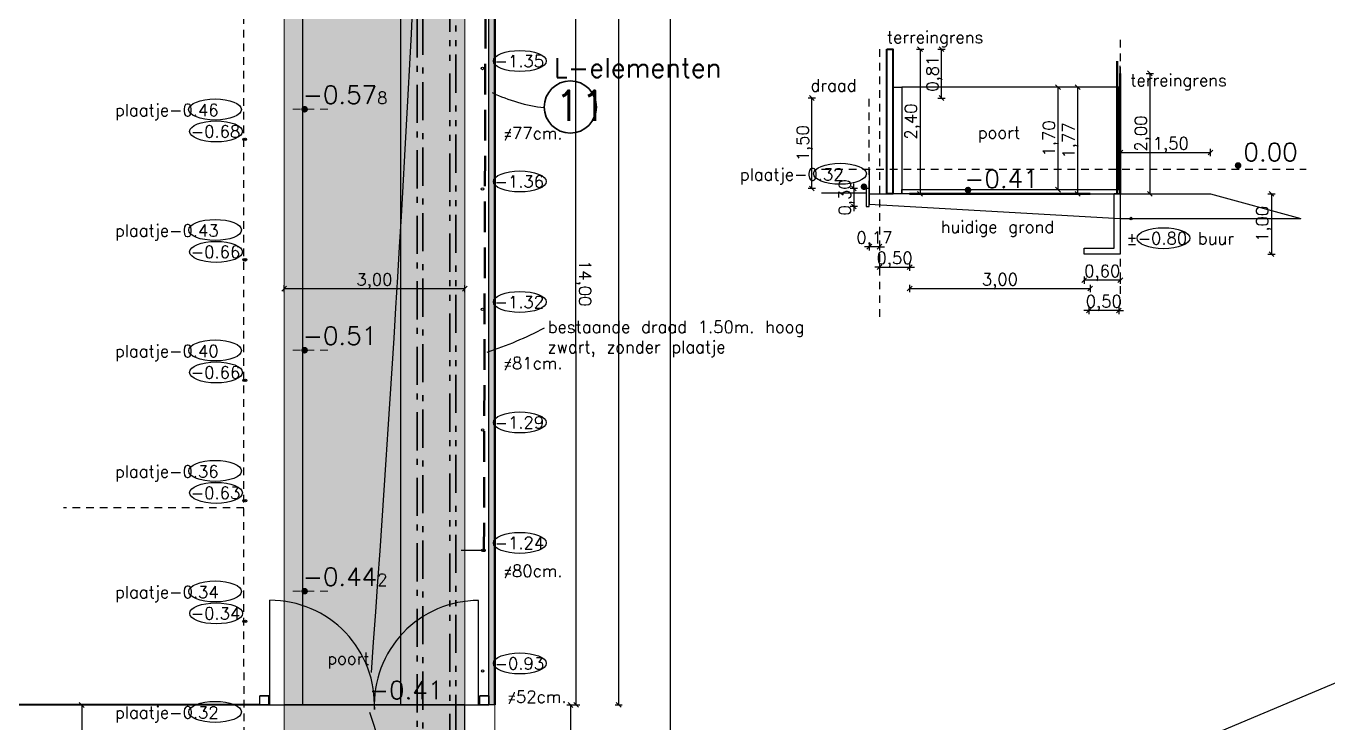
# Model space of a CAD drawing. Header units: millimetres. Extents: x 361 to 21231, y 184 to 1849.
# Drawn here: x 2487.06 to 2508.69, y 419.29 to 430.86 of the extents above; entities that cross this region are included whole.
import ezdxf

# ---------------------------------------------------------------- set-up
doc = ezdxf.new("R2010")
doc.units = ezdxf.units.MM
doc.header["$LTSCALE"] = 0.2
for name, pattern in [('[LP] Type-6', [5.288458, 3.169996, -1.059993, 0.352704, -0.705764]), ('[LP] Type-8', [6.346927, 3.169996, -1.059993, 0.352704, -0.705764, 0.352704, -0.705764]), ('DASHED', [19.05, 12.7, -6.35]), ('HIDDEN2', [4.7625, 3.175, -1.5875])]:
    doc.linetypes.add(name, pattern=pattern)
for name, color, linetype, lineweight in [('... architectuur - ALGEMEEN', 7, 'Continuous', 5), ('... interieur - ALGEMEEN', 7, 'Continuous', 5), ('draad', 204, 'HIDDEN2', 30), ('helling', 96, 'Continuous', 25), ('huis', 7, 'Continuous', 40), ('klimop op draad', 92, 'Continuous', 50), ('L-elementen', 7, 'Continuous', 30), ('L-elementen 4', 10, 'Continuous', 30), ('maten', 1, 'Continuous', 18), ('maten L-elementen', 191, 'Continuous', 18), ('nieuwe hoogtepunten', 154, 'Continuous', 35), ('nummers', 10, 'Continuous', 35), ('scherm naast inrit', 160, 'Continuous', 40), ('talud', 160, 'Continuous', 18)]:
    doc.layers.add(name, color=color, linetype=linetype, lineweight=lineweight)
for name, color, linetype, lineweight, true_color in [('... riolering - DWA', 7, '[LP] Type-6', 35, 0x666360), ('... riolering - RWA', 7, '[LP] Type-8', 35, 0x0080d1), ('draad bestaande te behouden', 7, 'DASHED', 50, 0xd452ff), ('huidige grondslag', 7, 'Continuous', 30, 0x00adad), ('poort', 7, 'Continuous', 30, 0x0069d1)]:
    doc.layers.add(name, color=color, linetype=linetype, lineweight=lineweight, true_color=true_color)
for name, color, linetype in [('bestaande hoogtepunten', 7, 'Continuous'), ('bestaande hoogtepunten  30-6-2020', 200, 'Continuous'), ('ontwerp', 7, 'Continuous'), ('opmeting', 7, 'Continuous'), ('terreingrens', 134, 'HIDDEN2')]:
    doc.layers.add(name, color=color, linetype=linetype)
doc.styles.get("Standard").update_dxf_attribs({"font": 'txt.shx', "height": 0.2})
doc.dimstyles.new('maat aanduiding voor tuin', dxfattribs={"dimscale": 0.2, "dimtxt": 0.2, "dimasz": 0.4, "dimexe": 0.3, "dimexo": 0.3, "dimgap": 0.02, "dimtad": 1, "dimzin": 1, "dimtxsty": 'Standard', "dimblk": 'OBLIQUE', "dimcen": 0.2, "dimadec": 0, "dimazin": 3, "dimtfac": 1, "dimtix": 1, "dimtmove": 0, "dimatfit": 3, "dimldrblk": 'OBLIQUE', "dimfxl": 0.3, "dimfxlon": 1, "dimarcsym": 1})

# ---------------------------------------------------------------- blocks, each defined once
blk = doc.blocks.new('_Oblique')
at = {"color": 0, "linetype": 'ByBlock', "lineweight": -2}
blk.add_line((-0.5, -0.5), (0.5, 0.5), dxfattribs=at)
blk = doc.blocks.new('*D1806')
at = {"layer": 'Defpoints', "color": 0, "ltscale": 0.2, "transparency": 16777216}
for p in [(2494.35, 419.592), (2494.351, 414.092), (2496.106, 414.092)]:
    blk.add_point(p, dxfattribs=at)
at = {"layer": 'maten', "color": 0, "lineweight": -2, "ltscale": 0.2, "transparency": 16777216}
for p, q in [((2496.046, 419.592), (2496.166, 419.592)), ((2496.106, 419.592), (2496.106, 414.092)), ((2496.046, 414.092), (2496.166, 414.092))]:
    blk.add_line(p, q, dxfattribs=at)
at = {"layer": 'maten', "color": 0, "lineweight": -2, "ltscale": 0.2, "transparency": 16777216, "xscale": 0.08000000000000074, "yscale": 0.08000000000000074, "zscale": 0.08000000000000074}
for p, rotation in [((2496.106, 419.592), 90.00614147605208), ((2496.106, 414.092), 270.0061414760521)]:
    blk.add_blockref('_Oblique', p, dxfattribs=dict(at, rotation=rotation))
at = {"layer": 'maten', "color": 0, "ltscale": 0.2, "transparency": 16777216, "insert": (2496.227, 416.842), "char_height": 0.2, "attachment_point": 5, "rotation": 270.0061}
blk.add_mtext('5,50', dxfattribs=at)
blk = doc.blocks.new('*D1807')
at = {"layer": 'Defpoints', "color": 0, "ltscale": 0.2, "transparency": 16777216}
for p in [(2491.35, 419.592), (2487.986, 412.919), (2491.351, 412.919)]:
    blk.add_point(p, dxfattribs=at)
at = {"layer": 'maten', "color": 0, "lineweight": -2, "ltscale": 0.2, "transparency": 16777216}
for p, q in [((2488.045, 419.591), (2487.925, 419.591)), ((2487.985, 419.591), (2487.986, 412.919)), ((2488.046, 412.919), (2487.926, 412.919))]:
    blk.add_line(p, q, dxfattribs=at)
at = {"layer": 'maten', "color": 0, "lineweight": -2, "ltscale": 0.2, "transparency": 16777216, "xscale": 0.08000000000000074, "yscale": 0.08000000000000074, "zscale": 0.08000000000000074}
for p, rotation in [((2487.985, 419.591), 90.00614147605208), ((2487.986, 412.919), 270.0061414760521)]:
    blk.add_blockref('_Oblique', p, dxfattribs=dict(at, rotation=rotation))
at = {"layer": 'maten', "color": 0, "ltscale": 0.2, "transparency": 16777216, "insert": (2488.106, 416.255), "char_height": 0.2, "attachment_point": 5, "rotation": 270.0061}
blk.add_mtext('6,67', dxfattribs=at)
blk = doc.blocks.new('*D1808')
at = {"layer": 'bestaande hoogtepunten  30-6-2020', "color": 0, "lineweight": -2, "ltscale": 0.2, "transparency": 16777216}
for p, q in [((2496.84, 485.098), (2496.96, 485.098)), ((2496.9, 485.098), (2496.907, 419.593)), ((2496.847, 419.593), (2496.967, 419.593))]:
    blk.add_line(p, q, dxfattribs=at)
at = {"layer": 'Defpoints', "color": 0, "ltscale": 0.2, "transparency": 16777216}
for p in [(2491.886, 485.097), (2491.893, 419.592), (2496.907, 419.593)]:
    blk.add_point(p, dxfattribs=at)
at = {"layer": 'bestaande hoogtepunten  30-6-2020', "color": 0, "lineweight": -2, "ltscale": 0.2, "transparency": 16777216, "xscale": 0.08000000000000074, "yscale": 0.08000000000000074, "zscale": 0.08000000000000074}
for p, rotation in [((2496.9, 485.098), 90.00614147605208), ((2496.907, 419.593), 270.0061414760521)]:
    blk.add_blockref('_Oblique', p, dxfattribs=dict(at, rotation=rotation))
at = {"layer": 'bestaande hoogtepunten  30-6-2020', "color": 0, "ltscale": 0.2, "transparency": 16777216, "insert": (2497.024, 452.345), "char_height": 0.2, "attachment_point": 5, "rotation": 270.0061}
blk.add_mtext('65,51', dxfattribs=at)
blk = doc.blocks.new('*D1700')
at = {"layer": 'Defpoints', "color": 0, "ltscale": 0.2, "transparency": 16777216}
for p in [(2501.242, 429.223), (2501.742, 429.223), (2501.742, 426.86)]:
    blk.add_point(p, dxfattribs=at)
at = {"layer": 'maten', "color": 0, "lineweight": -2, "ltscale": 0.2, "transparency": 16777216}
for p, q in [((2501.242, 426.86), (2501.162, 426.86)), ((2501.242, 426.92), (2501.242, 426.8)), ((2501.242, 426.86), (2501.742, 426.86)), ((2501.742, 426.92), (2501.742, 426.8)), ((2501.742, 426.86), (2501.822, 426.86))]:
    blk.add_line(p, q, dxfattribs=at)
at = {"layer": 'maten', "color": 0, "lineweight": -2, "ltscale": 0.2, "transparency": 16777216, "xscale": 0.08000000000000074, "yscale": 0.08000000000000074, "zscale": 0.08000000000000074}
blk.add_blockref('_Oblique', (2501.242, 426.86), dxfattribs=at)
at = {"layer": 'maten', "color": 0, "lineweight": -2, "ltscale": 0.2, "transparency": 16777216, "xscale": 0.08000000000000074, "yscale": 0.08000000000000074, "zscale": 0.08000000000000074, "rotation": 180}
blk.add_blockref('_Oblique', (2501.742, 426.86), dxfattribs=at)
at = {"layer": 'maten', "color": 0, "ltscale": 0.2, "transparency": 16777216, "insert": (2501.492, 426.981), "char_height": 0.2, "attachment_point": 5}
blk.add_mtext('0,50', dxfattribs=at)
blk = doc.blocks.new('*D1701')
at = {"layer": 'Defpoints', "color": 0, "ltscale": 0.2, "transparency": 16777216}
for p in [(2501.072, 428.946), (2501.242, 428.946), (2501.072, 427.198)]:
    blk.add_point(p, dxfattribs=at)
at = {"layer": 'maten', "color": 0, "lineweight": -2, "ltscale": 0.2, "transparency": 16777216}
for p, q in [((2501.072, 427.258), (2501.072, 427.138)), ((2501.242, 427.258), (2501.242, 427.138)), ((2501.072, 427.198), (2500.992, 427.198)), ((2501.242, 427.198), (2501.072, 427.198)), ((2501.242, 427.198), (2501.322, 427.198))]:
    blk.add_line(p, q, dxfattribs=at)
at = {"layer": 'maten', "color": 0, "lineweight": -2, "ltscale": 0.2, "transparency": 16777216, "xscale": 0.08000000000000074, "yscale": 0.08000000000000074, "zscale": 0.08000000000000074}
blk.add_blockref('_Oblique', (2501.072, 427.198), dxfattribs=at)
at = {"layer": 'maten', "color": 0, "lineweight": -2, "ltscale": 0.2, "transparency": 16777216, "xscale": 0.08000000000000074, "yscale": 0.08000000000000074, "zscale": 0.08000000000000074, "rotation": 180}
blk.add_blockref('_Oblique', (2501.242, 427.198), dxfattribs=at)
at = {"layer": 'maten', "color": 0, "ltscale": 0.2, "transparency": 16777216, "insert": (2501.157, 427.319), "char_height": 0.2, "attachment_point": 5}
blk.add_mtext('0,17', dxfattribs=at)
blk = doc.blocks.new('*D1828')
at = {"layer": 'Defpoints', "color": 0, "ltscale": 0.2, "transparency": 16777216}
for p in [(2500.117, 429.666), (2501.072, 429.666), (2501.047, 428.166)]:
    blk.add_point(p, dxfattribs=at)
at = {"layer": 'maten', "color": 0, "lineweight": -2, "ltscale": 0.2, "transparency": 16777216}
for p, q in [((2500.177, 429.666), (2500.057, 429.666)), ((2500.117, 428.166), (2500.117, 429.666)), ((2500.177, 428.166), (2500.057, 428.166))]:
    blk.add_line(p, q, dxfattribs=at)
at = {"layer": 'maten', "color": 0, "lineweight": -2, "ltscale": 0.2, "transparency": 16777216, "xscale": 0.08000000000000074, "yscale": 0.08000000000000074, "zscale": 0.08000000000000074}
for p, rotation in [((2500.117, 429.666), 90), ((2500.117, 428.166), 270)]:
    blk.add_blockref('_Oblique', p, dxfattribs=dict(at, rotation=rotation))
at = {"layer": 'maten', "color": 0, "ltscale": 0.2, "transparency": 16777216, "insert": (2499.996, 428.916), "char_height": 0.2, "attachment_point": 5, "rotation": 90}
blk.add_mtext('1,50', dxfattribs=at)
blk = doc.blocks.new('*D1702')
at = {"layer": 'Defpoints', "color": 0, "ltscale": 0.2, "transparency": 16777216}
for p in [(2506.742, 428.763), (2505.242, 427.254), (2506.742, 427.254)]:
    blk.add_point(p, dxfattribs=at)
at = {"layer": 'maten', "color": 0, "lineweight": -2, "ltscale": 0.2, "transparency": 16777216}
for p, q in [((2505.242, 428.703), (2505.242, 428.823)), ((2505.242, 428.763), (2506.742, 428.763)), ((2506.742, 428.703), (2506.742, 428.823))]:
    blk.add_line(p, q, dxfattribs=at)
at = {"layer": 'maten', "color": 0, "lineweight": -2, "ltscale": 0.2, "transparency": 16777216, "xscale": 0.08000000000000074, "yscale": 0.08000000000000074, "zscale": 0.08000000000000074, "rotation": 180}
blk.add_blockref('_Oblique', (2505.242, 428.763), dxfattribs=at)
at = {"layer": 'maten', "color": 0, "lineweight": -2, "ltscale": 0.2, "transparency": 16777216, "xscale": 0.08000000000000074, "yscale": 0.08000000000000074, "zscale": 0.08000000000000074}
blk.add_blockref('_Oblique', (2506.742, 428.763), dxfattribs=at)
at = {"layer": 'maten', "color": 0, "ltscale": 0.2, "transparency": 16777216, "insert": (2505.992, 428.884), "char_height": 0.2, "attachment_point": 5}
blk.add_mtext(' 1,50', dxfattribs=at)
blk = doc.blocks.new('*D1829')
at = {"layer": 'Defpoints', "color": 0, "ltscale": 0.2, "transparency": 16777216}
for p in [(2501.462, 430.476), (2501.462, 428.076), (2501.915, 428.076)]:
    blk.add_point(p, dxfattribs=at)
at = {"layer": 'maten', "color": 0, "lineweight": -2, "ltscale": 0.2, "transparency": 16777216}
for p, q in [((2501.855, 430.476), (2501.975, 430.476)), ((2501.915, 430.476), (2501.915, 428.076)), ((2501.855, 428.076), (2501.975, 428.076))]:
    blk.add_line(p, q, dxfattribs=at)
at = {"layer": 'maten', "color": 0, "lineweight": -2, "ltscale": 0.2, "transparency": 16777216, "xscale": 0.08000000000000074, "yscale": 0.08000000000000074, "zscale": 0.08000000000000074}
for p, rotation in [((2501.915, 430.476), 90), ((2501.915, 428.076), 270)]:
    blk.add_blockref('_Oblique', p, dxfattribs=dict(at, rotation=rotation))
at = {"layer": 'maten', "color": 0, "ltscale": 0.2, "transparency": 16777216, "insert": (2501.794, 429.276), "char_height": 0.2, "attachment_point": 5, "rotation": 90}
blk.add_mtext('2,40', dxfattribs=at)
blk = doc.blocks.new('*D1830')
at = {"layer": 'Defpoints', "color": 0, "ltscale": 0.2, "transparency": 16777216}
for p in [(2501.742, 428.076), (2504.742, 427.942), (2504.742, 426.505)]:
    blk.add_point(p, dxfattribs=at)
at = {"layer": 'maten', "color": 0, "lineweight": -2, "ltscale": 0.2, "transparency": 16777216}
for p, q in [((2501.742, 426.565), (2501.742, 426.445)), ((2501.742, 426.505), (2504.742, 426.505)), ((2504.742, 426.565), (2504.742, 426.445))]:
    blk.add_line(p, q, dxfattribs=at)
at = {"layer": 'maten', "color": 0, "lineweight": -2, "ltscale": 0.2, "transparency": 16777216, "xscale": 0.08000000000000074, "yscale": 0.08000000000000074, "zscale": 0.08000000000000074, "rotation": 180}
blk.add_blockref('_Oblique', (2501.742, 426.505), dxfattribs=at)
at = {"layer": 'maten', "color": 0, "lineweight": -2, "ltscale": 0.2, "transparency": 16777216, "xscale": 0.08000000000000074, "yscale": 0.08000000000000074, "zscale": 0.08000000000000074}
blk.add_blockref('_Oblique', (2504.742, 426.505), dxfattribs=at)
at = {"layer": 'maten', "color": 0, "ltscale": 0.2, "transparency": 16777216, "insert": (2503.242, 426.626), "char_height": 0.2, "attachment_point": 5}
blk.add_mtext('3,00', dxfattribs=at)
blk = doc.blocks.new('*D1831')
at = {"layer": 'Defpoints', "color": 0, "ltscale": 0.2, "transparency": 16777216}
for p in [(2501.022, 428.166), (2500.815, 427.866), (2501.022, 427.866)]:
    blk.add_point(p, dxfattribs=at)
at = {"layer": 'maten', "color": 0, "lineweight": -2, "ltscale": 0.2, "transparency": 16777216}
for p, q in [((2500.875, 428.166), (2500.755, 428.166)), ((2500.815, 428.166), (2500.815, 428.246)), ((2500.815, 428.166), (2500.815, 427.866)), ((2500.875, 427.866), (2500.755, 427.866)), ((2500.815, 427.866), (2500.815, 427.786))]:
    blk.add_line(p, q, dxfattribs=at)
at = {"layer": 'maten', "color": 0, "lineweight": -2, "ltscale": 0.2, "transparency": 16777216, "xscale": 0.08000000000000074, "yscale": 0.08000000000000074, "zscale": 0.08000000000000074}
for p, rotation in [((2500.815, 428.166), 270), ((2500.815, 427.866), 90)]:
    blk.add_blockref('_Oblique', p, dxfattribs=dict(at, rotation=rotation))
at = {"layer": 'maten', "color": 0, "ltscale": 0.2, "transparency": 16777216, "insert": (2500.694, 428.016), "char_height": 0.2, "attachment_point": 5, "rotation": 90}
blk.add_mtext('0,30', dxfattribs=at)
blk = doc.blocks.new('*D1832')
at = {"layer": 'Defpoints', "color": 0, "ltscale": 0.2, "transparency": 16777216}
for p in [(2505.242, 430.076), (2505.242, 428.076), (2505.734, 428.076)]:
    blk.add_point(p, dxfattribs=at)
at = {"layer": 'maten', "color": 0, "lineweight": -2, "ltscale": 0.2, "transparency": 16777216}
for p, q in [((2505.674, 430.076), (2505.794, 430.076)), ((2505.734, 430.076), (2505.734, 428.076)), ((2505.674, 428.076), (2505.794, 428.076))]:
    blk.add_line(p, q, dxfattribs=at)
at = {"layer": 'maten', "color": 0, "lineweight": -2, "ltscale": 0.2, "transparency": 16777216, "xscale": 0.08000000000000074, "yscale": 0.08000000000000074, "zscale": 0.08000000000000074}
for p, rotation in [((2505.734, 430.076), 90), ((2505.734, 428.076), 270)]:
    blk.add_blockref('_Oblique', p, dxfattribs=dict(at, rotation=rotation))
at = {"layer": 'maten', "color": 0, "ltscale": 0.2, "transparency": 16777216, "insert": (2505.614, 429.076), "char_height": 0.2, "attachment_point": 5, "rotation": 90}
blk.add_mtext('2,00', dxfattribs=at)
blk = doc.blocks.new('*D1833')
at = {"layer": 'Defpoints', "color": 0, "ltscale": 0.2, "transparency": 16777216}
for p in [(2505.222, 429.846), (2504.533, 428.076), (2505.222, 428.076)]:
    blk.add_point(p, dxfattribs=at)
at = {"layer": 'maten', "color": 0, "lineweight": -2, "ltscale": 0.2, "transparency": 16777216}
for p, q in [((2504.593, 429.846), (2504.473, 429.846)), ((2504.533, 429.846), (2504.533, 428.076)), ((2504.593, 428.076), (2504.473, 428.076))]:
    blk.add_line(p, q, dxfattribs=at)
at = {"layer": 'maten', "color": 0, "lineweight": -2, "ltscale": 0.2, "transparency": 16777216, "xscale": 0.08000000000000074, "yscale": 0.08000000000000074, "zscale": 0.08000000000000074}
for p, rotation in [((2504.533, 429.846), 90), ((2504.533, 428.076), 270)]:
    blk.add_blockref('_Oblique', p, dxfattribs=dict(at, rotation=rotation))
at = {"layer": 'maten', "color": 0, "ltscale": 0.2, "transparency": 16777216, "insert": (2504.412, 428.961), "char_height": 0.2, "attachment_point": 5, "rotation": 90}
blk.add_mtext('1,77', dxfattribs=at)
blk = doc.blocks.new('*D1703')
at = {"layer": 'Defpoints', "color": 0, "ltscale": 0.2, "transparency": 16777216}
for p in [(2504.207, 429.846), (2504.225, 429.846), (2504.207, 428.146)]:
    blk.add_point(p, dxfattribs=at)
at = {"layer": 'maten', "color": 0, "lineweight": -2, "ltscale": 0.2, "transparency": 16777216}
for p, q in [((2504.207, 429.846), (2504.147, 429.846)), ((2504.207, 428.146), (2504.207, 429.846)), ((2504.207, 428.146), (2504.267, 428.146))]:
    blk.add_line(p, q, dxfattribs=at)
at = {"layer": 'maten', "color": 0, "lineweight": -2, "ltscale": 0.2, "transparency": 16777216, "xscale": 0.08000000000000074, "yscale": 0.08000000000000074, "zscale": 0.08000000000000074}
for p, rotation in [((2504.207, 429.846), 90), ((2504.207, 428.146), 270)]:
    blk.add_blockref('_Oblique', p, dxfattribs=dict(at, rotation=rotation))
at = {"layer": 'maten', "color": 0, "ltscale": 0.2, "transparency": 16777216, "insert": (2504.087, 428.996), "char_height": 0.2, "attachment_point": 5, "rotation": 90}
blk.add_mtext('1,70', dxfattribs=at)
blk = doc.blocks.new('*D1834')
at = {"layer": 'Defpoints', "color": 0, "ltscale": 0.2, "transparency": 16777216}
for p in [(2501.362, 430.476), (2502.272, 430.476), (2501.072, 429.666)]:
    blk.add_point(p, dxfattribs=at)
at = {"layer": 'maten', "color": 0, "lineweight": -2, "ltscale": 0.2, "transparency": 16777216}
for p, q in [((2502.212, 430.476), (2502.332, 430.476)), ((2502.272, 429.666), (2502.272, 430.476)), ((2502.212, 429.666), (2502.332, 429.666))]:
    blk.add_line(p, q, dxfattribs=at)
at = {"layer": 'maten', "color": 0, "lineweight": -2, "ltscale": 0.2, "transparency": 16777216, "xscale": 0.08000000000000074, "yscale": 0.08000000000000074, "zscale": 0.08000000000000074}
for p, rotation in [((2502.272, 430.476), 90), ((2502.272, 429.666), 270)]:
    blk.add_blockref('_Oblique', p, dxfattribs=dict(at, rotation=rotation))
at = {"layer": 'maten', "color": 0, "ltscale": 0.2, "transparency": 16777216, "insert": (2502.152, 430.071), "char_height": 0.2, "attachment_point": 5, "rotation": 90}
blk.add_mtext('0,81', dxfattribs=at)
blk = doc.blocks.new('*D1890')
at = {"layer": 'Defpoints', "color": 0, "ltscale": 0.2, "transparency": 16777216}
for p in [(2492.843, 485.897), (2497.77, 485.897), (2492.78, 413.494)]:
    blk.add_point(p, dxfattribs=at)
at = {"layer": 'maten', "color": 0, "lineweight": -2, "ltscale": 0.2, "transparency": 16777216}
for p, q in [((2497.71, 485.897), (2497.83, 485.897)), ((2497.77, 413.494), (2497.77, 485.897)), ((2497.71, 413.494), (2497.83, 413.494))]:
    blk.add_line(p, q, dxfattribs=at)
at = {"layer": 'maten', "color": 0, "lineweight": -2, "ltscale": 0.2, "transparency": 16777216, "xscale": 0.08000000000000074, "yscale": 0.08000000000000074, "zscale": 0.08000000000000074}
for p, rotation in [((2497.77, 485.897), 90), ((2497.77, 413.494), 270)]:
    blk.add_blockref('_Oblique', p, dxfattribs=dict(at, rotation=rotation))
at = {"layer": 'maten', "color": 0, "ltscale": 0.2, "transparency": 16777216, "insert": (2497.649, 449.695), "char_height": 0.2, "attachment_point": 5, "rotation": 90}
blk.add_mtext('72,40', dxfattribs=at)
blk = doc.blocks.new('*D1750')
at = {"layer": 'Defpoints', "color": 0, "ltscale": 0.2, "transparency": 16777216}
for p in [(2504.718, 428.503), (2505.218, 428.503), (2504.718, 426.14)]:
    blk.add_point(p, dxfattribs=at)
at = {"layer": 'maten', "color": 0, "lineweight": -2, "ltscale": 0.2, "transparency": 16777216}
for p, q in [((2504.718, 426.2), (2504.718, 426.08)), ((2505.218, 426.2), (2505.218, 426.08)), ((2504.718, 426.14), (2504.638, 426.14)), ((2505.218, 426.14), (2504.718, 426.14)), ((2505.218, 426.14), (2505.298, 426.14))]:
    blk.add_line(p, q, dxfattribs=at)
at = {"layer": 'maten', "color": 0, "lineweight": -2, "ltscale": 0.2, "transparency": 16777216, "xscale": 0.08000000000000074, "yscale": 0.08000000000000074, "zscale": 0.08000000000000074}
blk.add_blockref('_Oblique', (2504.718, 426.14), dxfattribs=at)
at = {"layer": 'maten', "color": 0, "lineweight": -2, "ltscale": 0.2, "transparency": 16777216, "xscale": 0.08000000000000074, "yscale": 0.08000000000000074, "zscale": 0.08000000000000074, "rotation": 180}
blk.add_blockref('_Oblique', (2505.218, 426.14), dxfattribs=at)
at = {"layer": 'maten', "color": 0, "ltscale": 0.2, "transparency": 16777216, "insert": (2504.968, 426.261), "char_height": 0.2, "attachment_point": 5}
blk.add_mtext('0,50', dxfattribs=at)
blk = doc.blocks.new('*D1751')
at = {"layer": 'Defpoints', "color": 0, "ltscale": 0.2, "transparency": 16777216}
for p in [(2505.242, 428.076), (2505.242, 427.076), (2507.753, 427.076)]:
    blk.add_point(p, dxfattribs=at)
at = {"layer": 'maten', "color": 0, "lineweight": -2, "ltscale": 0.2, "transparency": 16777216}
for p, q in [((2507.693, 428.076), (2507.813, 428.076)), ((2507.753, 428.076), (2507.753, 427.076)), ((2507.693, 427.076), (2507.813, 427.076))]:
    blk.add_line(p, q, dxfattribs=at)
at = {"layer": 'maten', "color": 0, "lineweight": -2, "ltscale": 0.2, "transparency": 16777216, "xscale": 0.08000000000000074, "yscale": 0.08000000000000074, "zscale": 0.08000000000000074}
for p, rotation in [((2507.753, 428.076), 90), ((2507.753, 427.076), 270)]:
    blk.add_blockref('_Oblique', p, dxfattribs=dict(at, rotation=rotation))
at = {"layer": 'maten', "color": 0, "ltscale": 0.2, "transparency": 16777216, "insert": (2507.632, 427.576), "char_height": 0.2, "attachment_point": 5, "rotation": 90}
blk.add_mtext('1,00', dxfattribs=at)
blk = doc.blocks.new('*D1752')
at = {"layer": 'Defpoints', "color": 0, "ltscale": 0.2, "transparency": 16777216}
for p in [(2504.642, 426.966), (2505.242, 426.966), (2504.642, 426.643)]:
    blk.add_point(p, dxfattribs=at)
at = {"layer": 'maten', "color": 0, "lineweight": -2, "ltscale": 0.2, "transparency": 16777216}
for p, q in [((2504.642, 426.703), (2504.642, 426.583)), ((2505.242, 426.643), (2504.642, 426.643)), ((2505.242, 426.703), (2505.242, 426.583))]:
    blk.add_line(p, q, dxfattribs=at)
at = {"layer": 'maten', "color": 0, "lineweight": -2, "ltscale": 0.2, "transparency": 16777216, "xscale": 0.08000000000000074, "yscale": 0.08000000000000074, "zscale": 0.08000000000000074, "rotation": 180}
blk.add_blockref('_Oblique', (2504.642, 426.643), dxfattribs=at)
at = {"layer": 'maten', "color": 0, "lineweight": -2, "ltscale": 0.2, "transparency": 16777216, "xscale": 0.08000000000000074, "yscale": 0.08000000000000074, "zscale": 0.08000000000000074}
blk.add_blockref('_Oblique', (2505.242, 426.643), dxfattribs=at)
at = {"layer": 'maten', "color": 0, "ltscale": 0.2, "transparency": 16777216, "insert": (2504.942, 426.764), "char_height": 0.2, "attachment_point": 5}
blk.add_mtext('0,60', dxfattribs=at)
blk = doc.blocks.new('*D1896')
at = {"layer": 'Defpoints', "color": 0, "ltscale": 0.2, "transparency": 16777216}
for p in [(2494.841, 433.592), (2496.193, 433.593), (2494.85, 419.592)]:
    blk.add_point(p, dxfattribs=at)
at = {"layer": 'maten L-elementen', "color": 0, "lineweight": -2, "ltscale": 0.2, "transparency": 16777216}
for p, q in [((2496.133, 433.593), (2496.253, 433.593)), ((2496.202, 419.593), (2496.193, 433.593)), ((2496.142, 419.593), (2496.262, 419.593))]:
    blk.add_line(p, q, dxfattribs=at)
at = {"layer": 'maten L-elementen', "color": 0, "lineweight": -2, "ltscale": 0.2, "transparency": 16777216, "xscale": 0.08000000000000074, "yscale": 0.08000000000000074, "zscale": 0.08000000000000074}
for p, rotation in [((2496.193, 433.593), 90.0356259913891), ((2496.202, 419.593), 270.0356259913891)]:
    blk.add_blockref('_Oblique', p, dxfattribs=dict(at, rotation=rotation))
at = {"layer": 'maten L-elementen', "color": 0, "ltscale": 0.2, "transparency": 16777216, "insert": (2496.318, 426.593), "char_height": 0.2, "attachment_point": 5, "rotation": 270.0356}
blk.add_mtext('14,00', dxfattribs=at)
blk = doc.blocks.new('*D1937')
at = {"layer": 'Defpoints', "color": 0, "ltscale": 0.2, "transparency": 16777216}
for p in [(2494.35, 426.502), (2491.35, 419.592), (2494.35, 419.592)]:
    blk.add_point(p, dxfattribs=at)
at = {"layer": 'maten', "color": 0, "lineweight": -2, "ltscale": 0.2, "transparency": 16777216}
for p, q in [((2491.35, 426.442), (2491.35, 426.562)), ((2491.35, 426.502), (2494.35, 426.502)), ((2494.35, 426.442), (2494.35, 426.562))]:
    blk.add_line(p, q, dxfattribs=at)
at = {"layer": 'maten', "color": 0, "lineweight": -2, "ltscale": 0.2, "transparency": 16777216, "xscale": 0.08000000000000074, "yscale": 0.08000000000000074, "zscale": 0.08000000000000074, "rotation": 180}
blk.add_blockref('_Oblique', (2491.35, 426.502), dxfattribs=at)
at = {"layer": 'maten', "color": 0, "lineweight": -2, "ltscale": 0.2, "transparency": 16777216, "xscale": 0.08000000000000074, "yscale": 0.08000000000000074, "zscale": 0.08000000000000074}
blk.add_blockref('_Oblique', (2494.35, 426.502), dxfattribs=at)
at = {"layer": 'maten', "color": 0, "ltscale": 0.2, "transparency": 16777216, "insert": (2492.85, 426.623), "char_height": 0.2, "attachment_point": 5}
blk.add_mtext('3,00', dxfattribs=at)

msp = doc.modelspace()

# ---------------------------------------------------------------- hatches: boundary and pattern name
at = {"layer": '... architectuur - ALGEMEEN', "linetype": 'Continuous', "lineweight": 9, "true_color": 0xe7e8e9}
msp.add_hatch(color=254, dxfattribs=at).paths.add_polyline_path([(2491.343, 485.597), (2491.351, 412.922), (2494.351, 414.092), (2494.343, 485.597)])
at = {"layer": '... riolering - DWA', "linetype": 'Continuous', "lineweight": 0, "true_color": 0xa6a6a6, "transparency": 33554559}
msp.add_hatch(color=253, dxfattribs=at).paths.add_polyline_path([(2500.087, 493.115), (2500.187, 493.115), (2500.187, 489.06), (2499.08, 487.953), (2494.816, 487.953), (2493.655, 486.8), (2493.655, 413.897), (2493.559, 413.861), (2493.559, 486.838), (2494.774, 488.053), (2499.039, 488.053), (2500.087, 489.102)])
at = {"layer": '... riolering - RWA', "linetype": 'Continuous', "lineweight": 0, "true_color": 0x98d8ff, "transparency": 33554559}
msp.add_hatch(color=141, dxfattribs=at).paths.add_polyline_path([(2504.125, 487.778), (2504.125, 487.139), (2503.548, 486.562), (2495.16, 486.562), (2494.48, 485.882), (2494.202, 485.604), (2494.202, 414.167), (2494.203, 414.167), (2494.237, 414.073), (2494.102, 414.024), (2494.102, 485.645), (2494.365, 485.909), (2495.118, 486.662), (2503.507, 486.662), (2504.025, 487.18), (2504.025, 487.778)])
at = {"layer": 'L-elementen 4', "ltscale": 0.2}
h = msp.add_hatch(color=256, dxfattribs=at)
h.dxf.hatch_style = 1
h.paths.add_polyline_path([(2494.75, 453.479), (2494.841, 453.479), (2494.841, 419.592), (2494.75, 419.592)])
at = {"layer": 'nieuwe hoogtepunten', "ltscale": 0.2}
h = msp.add_hatch(color=256, dxfattribs=at)
h.dxf.hatch_style = 1
edge = h.paths.add_edge_path()
edge.add_arc((2491.69, 429.48), 0.055, 0.0061, 360.0061)
h = msp.add_hatch(color=1, dxfattribs=at)
h.dxf.hatch_style = 1
edge = h.paths.add_edge_path()
edge.add_arc((2507.199, 428.547), 0.055, 0, 360)
h = msp.add_hatch(color=256, dxfattribs=at)
h.dxf.hatch_style = 1
edge = h.paths.add_edge_path()
edge.add_arc((2500.983, 428.194), 0.055, 0, 360)
h = msp.add_hatch(color=256, dxfattribs=at)
h.dxf.hatch_style = 1
edge = h.paths.add_edge_path()
edge.add_arc((2502.712, 428.139), 0.055, 0, 360)
h = msp.add_hatch(color=256, dxfattribs=at)
h.dxf.hatch_style = 1
edge = h.paths.add_edge_path()
edge.add_arc((2491.69, 425.48), 0.055, 0.0061, 360.0061)
h = msp.add_hatch(color=256, dxfattribs=at)
h.dxf.hatch_style = 1
edge = h.paths.add_edge_path()
edge.add_arc((2491.69, 421.48), 0.055, 0.0061, 360.0061)

# ---------------------------------------------------------------- linework, layer by layer
at = {"layer": '... architectuur - ALGEMEEN', "color": 7, "linetype": 'Continuous', "lineweight": 9}
msp.add_line((2494.343, 485.597), (2494.351, 414.001), dxfattribs=at)
at = {"layer": '... architectuur - ALGEMEEN', "color": 7, "linetype": 'Continuous', "lineweight": 9, "flags": 128}
msp.add_lwpolyline([(2491.343, 485.597), (2491.351, 412.922), (2494.351, 414.092), (2494.343, 485.597)], close=True, dxfattribs=at)
msp.add_lwpolyline([(2491.343, 485.597), (2491.351, 412.922), (2494.351, 414.092), (2494.343, 485.597)], close=True, dxfattribs=at)
at = {"layer": '... interieur - ALGEMEEN', "color": 7, "linetype": 'Continuous', "lineweight": 9}
msp.add_line((2494.851, 414.287), (2494.843, 485.097), dxfattribs=at)
at = {"layer": '... riolering - DWA', "transparency": 33554559, "flags": 128}
msp.add_lwpolyline([(2500.087, 493.115), (2500.187, 493.115), (2500.187, 489.06), (2499.08, 487.953), (2494.816, 487.953), (2493.655, 486.8), (2493.655, 413.897), (2493.559, 413.861), (2493.559, 486.838), (2494.774, 488.053), (2499.039, 488.053), (2500.087, 489.102)], close=True, dxfattribs=at)
at = {"layer": '... riolering - RWA', "transparency": 33554559, "flags": 128}
msp.add_lwpolyline([(2504.125, 487.778), (2504.125, 487.139), (2503.548, 486.562), (2495.16, 486.562), (2494.48, 485.882), (2494.202, 485.604), (2494.202, 414.167), (2494.203, 414.167), (2494.237, 414.073), (2494.102, 414.024), (2494.102, 485.645), (2494.365, 485.909), (2495.118, 486.662), (2503.507, 486.662), (2504.025, 487.18), (2504.025, 487.778)], close=True, dxfattribs=at)
at = {"layer": 'bestaande hoogtepunten', "ltscale": 0.2}
for centre in [(2494.645, 430.157), (2490.681, 428.981), (2490.706, 428.981), (2494.645, 428.157), (2505.422, 427.666), (2490.681, 426.981), (2490.707, 426.981), (2494.645, 426.157), (2490.681, 424.981), (2490.707, 424.981), (2494.646, 424.157), (2490.682, 422.981), (2490.707, 422.981), (2494.646, 422.157), (2490.682, 420.981), (2490.707, 420.981), (2494.646, 420.157)]:
    msp.add_circle(centre, 0.02, dxfattribs=at)
at = {"layer": 'bestaande hoogtepunten'}
for centre in [(2495.265, 430.281), (2490.201, 429.476), (2490.218, 429.112), (2500.585, 428.409), (2495.266, 428.281), (2490.202, 427.476), (2505.959, 427.34), (2490.218, 427.112), (2495.266, 426.281), (2490.202, 425.476), (2490.218, 425.112), (2495.266, 424.281), (2490.202, 423.476), (2490.218, 423.112), (2495.266, 422.281), (2490.202, 421.476), (2490.219, 421.112), (2495.266, 420.281), (2490.202, 419.476)]:
    msp.add_ellipse(centre, major_axis=(-0.439, 0), ratio=0.39726, dxfattribs=at)
at = {"layer": 'draad', "ltscale": 0.2}
for p, q in [((2490.683, 412.965), (2490.678, 457.045)), ((2501.072, 428.166), (2501.072, 429.666)), ((2490.682, 422.865), (2487.682, 422.864))]:
    msp.add_line(p, q, dxfattribs=at)
msp.add_circle((2494.669, 422.157), 0.02, dxfattribs=at)
at = {"layer": 'draad bestaande te behouden', "ltscale": 0.2}
msp.add_line((2494.843, 485.097), (2494.669, 422.157), dxfattribs=at)
at = {"layer": 'draad bestaande te behouden', "linetype": 'Continuous', "lineweight": 25, "ltscale": 0.2}
msp.add_arc((2492.798, 431.357), 6.213, 288.0272, 297.6006, dxfattribs=at)
at = {"layer": 'helling', "ltscale": 0.2}
for centre, radius, start, end in [((2018.327, 455.248), 475.769, 355.76691, 3.56268), ((2485.451, 416.812), 7.788, 338.6644, 19.9285)]:
    msp.add_arc(centre, radius, start, end, dxfattribs=at)
at = {"layer": 'huidige grondslag', "ltscale": 0.2}
msp.add_line((2501.072, 427.906), (2505.242, 427.666), dxfattribs=at)
at = {"layer": 'huis', "ltscale": 0.2}
msp.add_line((2490.943, 419.592), (2472.776, 419.592), dxfattribs=at)
at = {"layer": 'klimop op draad', "ltscale": 0.2}
for p, q in [((2494.85, 419.592), (2494.85, 485.172)), ((2505.192, 428.076), (2505.192, 430.276)), ((2505.242, 428.076), (2505.242, 430.076))]:
    msp.add_line(p, q, dxfattribs=at)
at = {"layer": 'L-elementen', "ltscale": 0.2}
for p, q in [((2494.75, 429.592), (2494.75, 431.592)), ((2494.75, 419.592), (2494.75, 429.592)), ((2494.85, 419.592), (2494.75, 419.592))]:
    msp.add_line(p, q, dxfattribs=at)
at = {"layer": 'L-elementen'}
for p, q in [((2505.142, 427.176), (2505.142, 428.076)), ((2505.242, 428.076), (2505.142, 428.076)), ((2505.242, 428.076), (2505.242, 427.076)), ((2504.642, 427.076), (2504.642, 427.176)), ((2504.642, 427.176), (2505.142, 427.176)), ((2505.242, 427.076), (2504.642, 427.076)), ((2505.242, 427.076), (2505.142, 427.076))]:
    msp.add_line(p, q, dxfattribs=at)
at = {"layer": 'L-elementen', "ltscale": 0.2}
msp.add_lwpolyline([(2494.75, 453.479), (2494.841, 453.479), (2494.841, 419.592), (2494.75, 419.592)], close=True, dxfattribs=at)
at = {"layer": 'L-elementen 4', "linetype": 'Continuous', "lineweight": 25, "ltscale": 0.2}
msp.add_arc((2495.993, 432.252), 2.764, 244.5713, 263.3245, dxfattribs=at)
at = {"layer": 'nummers', "ltscale": 0.05}
msp.add_circle((2496.104, 429.517), 0.433, dxfattribs=at)
at = {"layer": 'ontwerp', "ltscale": 0.2}
for p, q in [((2491.66, 419.592), (2491.653, 485.597)), ((2493.29, 419.592), (2493.287, 445.48)), ((2501.072, 428.166), (2501.022, 428.166)), ((2501.022, 428.166), (2501.022, 427.866)), ((2501.072, 427.866), (2501.072, 428.166)), ((2501.072, 428.166), (2501.072, 428.066)), ((2501.022, 428.085), (2500.279, 428.085)), ((2501.072, 428.076), (2501.362, 428.076)), ((2501.742, 428.076), (2501.462, 428.076)), ((2504.742, 428.076), (2505.242, 428.076)), ((2505.242, 428.076), (2506.742, 428.076)), ((2506.742, 428.076), (2508.242, 427.666)), ((2501.022, 427.866), (2501.072, 427.866)), ((2505.242, 427.666), (2506.979, 427.666)), ((2505.242, 427.666), (2507.437, 427.666)), ((2506.742, 427.666), (2508.242, 427.666)), ((2494.35, 419.592), (2491.35, 419.592)), ((2494.351, 414.092), (2494.35, 419.592))]:
    msp.add_line(p, q, dxfattribs=at)
at = {"layer": 'ontwerp', "color": 1, "linetype": 'HIDDEN2', "ltscale": 0.2}
msp.add_line((2500.279, 428.486), (2508.328, 428.486), dxfattribs=at)
at = {"layer": 'ontwerp', "color": 6, "lineweight": 50, "ltscale": 0.2}
msp.add_line((2501.742, 428.076), (2504.742, 428.076), dxfattribs=at)
at = {"layer": 'opmeting', "ltscale": 0.2}
for p, q in [((2486.652, 410.649), (2517.685, 423.686)), ((2494.669, 422.157), (2494.29, 422.157))]:
    msp.add_line(p, q, dxfattribs=at)
at = {"layer": 'poort', "ltscale": 0.2}
for p, q in [((2501.462, 429.846), (2501.612, 429.846)), ((2505.222, 429.846), (2501.612, 429.846)), ((2501.612, 429.846), (2501.612, 428.076)), ((2505.222, 428.146), (2505.222, 429.846)), ((2501.072, 428.486), (2501.072, 427.906)), ((2501.612, 428.076), (2501.612, 428.146)), ((2501.612, 428.146), (2505.222, 428.146)), ((2501.612, 428.076), (2501.462, 428.076)), ((2491.113, 419.592), (2491.113, 421.329)), ((2494.58, 419.592), (2494.58, 421.326)), ((2491.093, 419.742), (2490.943, 419.742)), ((2491.093, 419.592), (2491.093, 419.742)), ((2494.75, 419.742), (2494.6, 419.742)), ((2494.75, 419.592), (2494.75, 419.742)), ((2490.943, 419.592), (2494.75, 419.592)), ((2490.943, 419.592), (2491.093, 419.592)), ((2490.943, 419.592), (2491.093, 419.592)), ((2491.093, 419.592), (2491.243, 419.592)), ((2491.093, 419.592), (2491.113, 419.592))]:
    msp.add_line(p, q, dxfattribs=at)
for points in [[(2490.943, 419.742), (2491.093, 419.742), (2491.093, 419.592), (2490.943, 419.592)], [(2494.6, 419.742), (2494.75, 419.742), (2494.75, 419.592), (2494.6, 419.592)]]:
    msp.add_lwpolyline(points, close=True, dxfattribs=at)
for centre, radius, start, end in [((2491.113, 419.592), 1.737, 357.4067, 90), ((2494.58, 419.592), 1.734, 90, 182.5986)]:
    msp.add_arc(centre, radius, start, end, dxfattribs=at)
at = {"layer": 'scherm naast inrit', "ltscale": 0.2}
msp.add_lwpolyline([(2501.362, 430.476), (2501.462, 430.476), (2501.462, 428.076), (2501.362, 428.076)], close=True, dxfattribs=at)
at = {"layer": 'talud', "linetype": 'HIDDEN2', "ltscale": 0.2}
for p, q in [((2491.493, 429.48), (2492.093, 429.48)), ((2491.493, 425.48), (2492.093, 425.48)), ((2491.493, 421.48), (2492.093, 421.48))]:
    msp.add_line(p, q, dxfattribs=at)
at = {"layer": 'terreingrens', "ltscale": 0.2}
for p, q in [((2501.242, 430.477), (2501.242, 425.947)), ((2505.242, 430.63), (2505.242, 426.247)), ((2505.242, 428.486), (2505.242, 430.224))]:
    msp.add_line(p, q, dxfattribs=at)

# ---------------------------------------------------------------- texts
at = {"layer": 'bestaande hoogtepunten', "char_height": 0.2, "attachment_point": 1, "rotation": 0.0061}
for s, insert, width in [('-1.35', (2494.845, 430.38), 0.69801), ('plaatje-0.46', (2488.538, 429.566), 0.69801), ('-0.68', (2489.797, 429.211), 0.69801), ('-1.36', (2494.845, 428.38), 0.69801), ('plaatje-0.32', (2498.921, 428.499), 0.69801), ('plaatje-0.43', (2488.538, 427.566), 0.69801), ('%%P-0.80 buur', (2505.342, 427.437), 2.61838), ('-0.66', (2489.798, 427.211), 0.69801), ('-1.32', (2494.845, 426.38), 0.69801), ('plaatje-0.40', (2488.538, 425.566), 0.69801), ('-0.66', (2489.798, 425.211), 0.69801), ('-1.29', (2494.846, 424.38), 0.69801), ('plaatje-0.36', (2488.538, 423.566), 0.69801), ('-0.63', (2489.798, 423.211), 0.69801), ('-1.24', (2494.846, 422.38), 0.69801), ('plaatje-0.34', (2488.539, 421.566), 0.69801), ('-0.34', (2489.798, 421.211), 0.69801), ('-0.93', (2494.846, 420.38), 0.69801), ('plaatje-0.32', (2488.539, 419.566), 0.69801)]:
    msp.add_mtext(s, dxfattribs=dict(at, insert=insert, width=width))
at = {"layer": 'draad', "ltscale": 0.2, "insert": (2500.095, 429.977), "char_height": 0.2, "attachment_point": 1}
msp.add_mtext_dynamic_manual_height_columns('draad', width=1.56078, gutter_width=1, heights=[0], dxfattribs=at)
at = {"layer": 'draad bestaande te behouden', "ltscale": 0.2, "insert": (2495.729, 425.967), "char_height": 0.2, "attachment_point": 1, "rotation": 0.0061}
msp.add_mtext_dynamic_manual_height_columns('bestaande draad 1.50m. hoog\\Pzwart, zonder plaatje', width=7.15382, gutter_width=1, heights=[0], dxfattribs=at)
at = {"layer": 'huidige grondslag', "ltscale": 0.2, "insert": (2502.259, 427.628), "char_height": 0.2, "attachment_point": 1}
msp.add_mtext_dynamic_manual_height_columns('huidige grond', width=2.48096, gutter_width=1, heights=[0], dxfattribs=at)
at = {"layer": 'L-elementen 4', "ltscale": 0.2, "insert": (2495.829, 430.327), "char_height": 0.32, "attachment_point": 1, "rotation": 0.0061}
msp.add_mtext_dynamic_manual_height_columns('L-elementen', width=4.04317, gutter_width=1.6, heights=[0], dxfattribs=at)
at = {"layer": 'nieuwe hoogtepunten', "ltscale": 0.2, "char_height": 0.3, "attachment_point": 1, "rotation": 0.0061}
for s, insert in [('-0.57{\\H0.66667x;8}', (2491.66, 429.87)), ('-0.41', (2502.65, 428.474)), ('-0.51', (2491.66, 425.87)), ('-0.44{\\H0.66667x;2}', (2491.66, 421.87)), ('-0.41', (2492.758, 419.988))]:
    msp.add_mtext_dynamic_manual_height_columns(s, width=3.39192, gutter_width=1.5, heights=[0], dxfattribs=dict(at, insert=insert))
at = {"layer": 'nieuwe hoogtepunten', "color": 1, "ltscale": 0.2, "insert": (2507.289, 428.918), "char_height": 0.3, "attachment_point": 1, "rotation": 0.0061}
msp.add_mtext_dynamic_manual_height_columns('0.00', width=3.39192, gutter_width=1.5, heights=[0], dxfattribs=at)
at = {"layer": 'nummers', "ltscale": 0.05, "insert": (2495.845, 429.79), "char_height": 0.5005, "attachment_point": 1, "rotation": 0.0061}
msp.add_mtext_dynamic_manual_height_columns('11', width=1.14354, gutter_width=1.43, heights=[0], dxfattribs=at)
at = {"layer": 'poort', "ltscale": 0.2, "char_height": 0.2, "attachment_point": 1}
for insert in [(2502.874, 429.194), (2492.066, 420.463)]:
    msp.add_mtext_dynamic_manual_height_columns('poort', width=1.84627, gutter_width=1, heights=[0], dxfattribs=dict(at, insert=insert))
at = {"layer": 'talud', "ltscale": 0.2, "char_height": 0.2, "attachment_point": 1, "rotation": 0.0061}
for s, insert in [('{\\fISOCPEUR|b0|i0|c0|p34;≠}77cm.', (2494.999, 429.181)), ('{\\fISOCPEUR|b0|i0|c0|p34;≠}81cm.', (2494.999, 425.366)), ('{\\fISOCPEUR|b0|i0|c0|p34;≠}80cm.', (2494.999, 421.916)), ('{\\fISOCPEUR|b0|i0|c0|p34;≠}52cm.', (2495.065, 419.828))]:
    msp.add_mtext_dynamic_manual_height_columns(s, width=1.26472, gutter_width=1, heights=[0], dxfattribs=dict(at, insert=insert))
at = {"layer": 'terreingrens', "ltscale": 0.2, "char_height": 0.2, "attachment_point": 1}
for insert in [(2501.363, 430.775), (2505.409, 430.061)]:
    msp.add_mtext_dynamic_manual_height_columns('terreingrens', width=2.2269, gutter_width=1, heights=[0], dxfattribs=dict(at, insert=insert))

# ---------------------------------------------------------------- dimensions: what is measured, and where the dimension line sits
at = {"layer": 'bestaande hoogtepunten  30-6-2020', "ltscale": 0.2}
dim = msp.add_linear_dim(base=(2496.906932, 419.592564), p1=(2491.886063, 485.097026), p2=(2491.893085, 419.592027), angle=90.006141, dimstyle='maat aanduiding voor tuin', dxfattribs=at)
dim.commit()
dim.dimension.update_dxf_attribs({"geometry": '*D1808', "text_midpoint": (2497.024088, 452.345077)})
at = {"layer": 'maten', "ltscale": 0.2}
for base, p1, p2, angle, picture, middle in [((2497.77, 485.897), (2492.78, 413.494), (2492.843, 485.897), 90, '*D1890', (2497.77, 449.695)), ((2507.753, 427.076), (2505.242, 428.076), (2505.242, 427.076), 270, '*D1751', (2507.753, 427.576))]:
    dim = msp.add_linear_dim(base=base, p1=p1, p2=p2, angle=angle, dimstyle='maat aanduiding voor tuin', dxfattribs=at)
    dim.commit()
    dim.dimension.update_dxf_attribs({"geometry": picture, "text_midpoint": middle, "dimtype": 160})
for base, p1, p2, angle, picture, middle in [((2502.272, 430.476), (2501.072, 429.666), (2501.362, 430.476), 90, '*D1834', (2502.152, 430.071)), ((2501.915, 428.076), (2501.462, 430.476), (2501.462, 428.076), 90, '*D1829', (2501.794, 429.276)), ((2505.734, 428.076), (2505.242, 430.076), (2505.242, 428.076), 90, '*D1832', (2505.614, 429.076)), ((2504.207, 429.846), (2504.207, 428.146), (2504.225, 429.846), 90, '*D1703', (2504.087, 428.996)), ((2504.533, 428.076), (2505.222, 429.846), (2505.222, 428.076), 90, '*D1833', (2504.412, 428.961)), ((2500.117, 429.666), (2501.047, 428.166), (2501.072, 429.666), 90, '*D1828', (2499.996, 428.916)), ((2504.718, 426.14), (2505.218, 428.503), (2504.718, 428.503), 180, '*D1750', (2504.968, 426.261)), ((2500.815, 427.866), (2501.022, 428.166), (2501.022, 427.866), 90, '*D1831', (2500.694, 428.016)), ((2504.642, 426.643), (2505.242, 426.966), (2504.642, 426.966), 180, '*D1752', (2504.942, 426.764)), ((2487.986, 412.919), (2491.35, 419.592), (2491.351, 412.919), 90.0061, '*D1807', (2488.106, 416.255)), ((2496.106, 414.092), (2494.35, 419.592), (2494.351, 414.092), 90.0061, '*D1806', (2496.227, 416.842))]:
    dim = msp.add_linear_dim(base=base, p1=p1, p2=p2, angle=angle, dimstyle='maat aanduiding voor tuin', dxfattribs=at)
    dim.commit()
    dim.dimension.update_dxf_attribs({"geometry": picture, "text_midpoint": middle})
for base, p1, p2, picture, middle in [((2501.742, 426.86), (2501.242, 429.223), (2501.742, 429.223), '*D1700', (2501.492, 426.981)), ((2501.072, 427.198), (2501.242, 428.946), (2501.072, 428.946), '*D1701', (2501.157, 427.319)), ((2504.742, 426.505), (2501.742, 428.076), (2504.742, 427.942), '*D1830', (2503.242, 426.626)), ((2494.35, 426.502), (2491.35, 419.592), (2494.35, 419.592), '*D1937', (2492.85, 426.623))]:
    dim = msp.add_linear_dim(base=base, p1=p1, p2=p2, dimstyle='maat aanduiding voor tuin', dxfattribs=at)
    dim.commit()
    dim.dimension.update_dxf_attribs({"geometry": picture, "text_midpoint": middle})
dim = msp.add_linear_dim(base=(2506.742, 428.763), p1=(2505.242, 427.254), p2=(2506.742, 427.254), text=' <>', dimstyle='maat aanduiding voor tuin', dxfattribs=at)
dim.commit()
dim.dimension.update_dxf_attribs({"geometry": '*D1702', "text_midpoint": (2505.992, 428.884)})
at = {"layer": 'maten L-elementen', "ltscale": 0.2}
dim = msp.add_aligned_dim(p1=(2494.85, 419.592), p2=(2494.841, 433.592), distance=-1.352, dimstyle='maat aanduiding voor tuin', dxfattribs=at)
dim.commit()
dim.dimension.update_dxf_attribs({"geometry": '*D1896', "text_midpoint": (2496.318, 426.593)})

doc.saveas('drawing.dxf')
